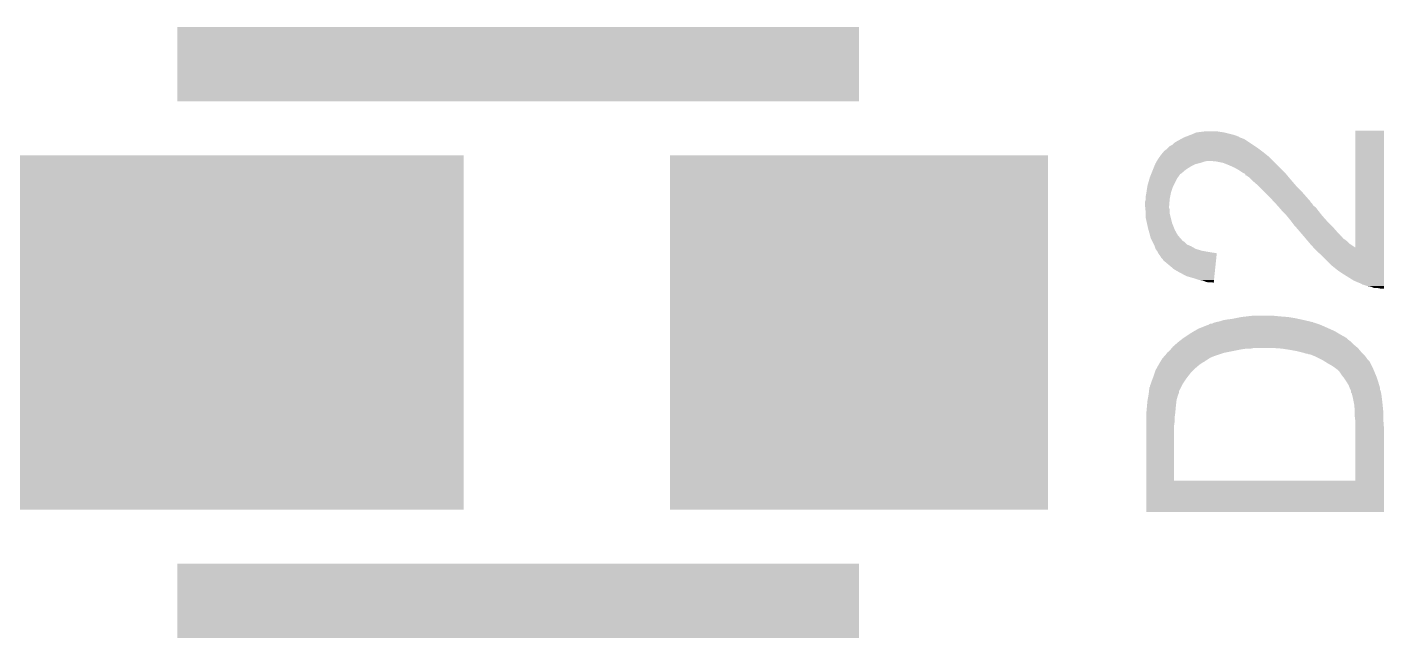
# Model space of a CAD drawing. Extents: x -1.3 to 24.2, y -3.9 to 32.8.
# Drawn here: x 14.5 to 20.07, y 5.25 to 7.75 of the extents above; entities that cross this region are included whole.
import ezdxf

# ---------------------------------------------------------------- set-up
doc = ezdxf.new("R2010")
doc.units = 0
doc.layers.get('0').update_dxf_attribs({"linetype": 'CONTINUOUS'})
doc.layers.add('USB_SPI_CLICK_V101_GTO', color=11, linetype='CONTINUOUS')
doc.layers.add('USB_SPI_CLICK_V101_GTS', color=8, linetype='CONTINUOUS')

# ---------------------------------------------------------------- blocks, each defined once
blk = doc.blocks.new('RECTANGLE_83')
blk.add_solid([(0.77597, 0.72644), (0.77597, -0.72644), (-0.77597, 0.72644), (-0.77597, -0.72644)])
blk = doc.blocks.new('RECTANGLE_84')
blk.add_solid([(1.17602, 0.72644), (1.17602, -0.72644), (-1.17602, 0.72644), (-1.17602, -0.72644)])

msp = doc.modelspace()

# ---------------------------------------------------------------- linework, layer by layer
at = {"layer": 'USB_SPI_CLICK_V101_GTO', "const_width": 0.3048}
for points in [[(15.113, 7.60222), (17.91208, 7.60222)], [(15.113, 5.40258), (17.91208, 5.40258)]]:
    msp.add_lwpolyline(points, dxfattribs=at)
at = {"layer": 'USB_SPI_CLICK_V101_GTO'}
for points in [[(19.231606, 7.294878), (19.240922, 7.29996), (19.494502, 7.294878), (19.4818, 7.29996)], [(19.240922, 7.29996), (19.24558, 7.3025), (19.4818, 7.29996), (19.474184, 7.3025)], [(19.24558, 7.3025), (19.252172, 7.305036), (19.474184, 7.3025), (19.47164, 7.305036)], [(19.252172, 7.305036), (19.27199, 7.312658), (19.47164, 7.305036), (19.451322, 7.312658)], [(19.27199, 7.312658), (19.2786, 7.3152), (19.451322, 7.312658), (19.441156, 7.3152)], [(19.2786, 7.3152), (19.296384, 7.32282), (19.441156, 7.3152), (19.41068, 7.32282)], [(19.296384, 7.32282), (19.316702, 7.32536), (19.41068, 7.32282), (19.3929, 7.32536)], [(19.316702, 7.32536), (19.337022, 7.3279), (19.3929, 7.32536), (19.377662, 7.3279)], [(19.94916, 6.850422), (19.94918, 7.330418), (20.065982, 6.850422), (20.066, 7.330418)], [(19.94918, 7.330418), (19.949182, 7.33044), (20.066, 7.330418), (19.949182, 7.33044)], [(19.1516, 7.23138), (19.16219, 7.24408), (19.584036, 7.23138), (19.56816, 7.24408)], [(19.16219, 7.24408), (19.164308, 7.24662), (19.56816, 7.24408), (19.564774, 7.24662)], [(19.164308, 7.24662), (19.16684, 7.246642), (19.564774, 7.24662), (19.564744, 7.246642)], [(19.16684, 7.246642), (19.166848, 7.249164), (19.564744, 7.246642), (19.561382, 7.249164)], [(19.166848, 7.249164), (19.174462, 7.254242), (19.561382, 7.249164), (19.554612, 7.254242)], [(19.174462, 7.254242), (19.17954, 7.25932), (19.554612, 7.254242), (19.54784, 7.25932)], [(19.17954, 7.25932), (19.187164, 7.266942), (19.54784, 7.25932), (19.536408, 7.266942)], [(19.187164, 7.266942), (19.19732, 7.272022), (19.536408, 7.266942), (19.528788, 7.272022)], [(19.19732, 7.272022), (19.204942, 7.279642), (19.528788, 7.272022), (19.517358, 7.279642)], [(19.204942, 7.279642), (19.21764, 7.28726), (19.517358, 7.279642), (19.50593, 7.28726)], [(19.21764, 7.28726), (19.231606, 7.294878), (19.50593, 7.28726), (19.494502, 7.294878)], [(19.123296, 7.18312), (19.12765, 7.19328), (19.273522, 7.18312), (19.293838, 7.19328)], [(19.12765, 7.19328), (19.12874, 7.195822), (19.293838, 7.19328), (19.304002, 7.195822)], [(19.12874, 7.195822), (19.13019, 7.198362), (19.304002, 7.195822), (19.31416, 7.198362)], [(19.13019, 7.198362), (19.133092, 7.203438), (19.31416, 7.198362), (19.3294, 7.203438)], [(19.133092, 7.203438), (19.134544, 7.20598), (19.3294, 7.203438), (19.342098, 7.20598)], [(19.134544, 7.20598), (19.1389, 7.213602), (19.61134, 7.20598), (19.603718, 7.213602)], [(19.1389, 7.213602), (19.146156, 7.22376), (19.603718, 7.213602), (19.59356, 7.22376)], [(19.146156, 7.22376), (19.1516, 7.23138), (19.59356, 7.22376), (19.584036, 7.23138)], [(19.380202, 7.20344), (19.354802, 7.20598), (19.61388, 7.20344), (19.61134, 7.20598)], [(19.405598, 7.19836), (19.380202, 7.20344), (19.61896, 7.19836), (19.61388, 7.20344)], [(19.431, 7.1882), (19.405598, 7.19836), (19.62912, 7.1882), (19.61896, 7.19836)], [(19.453858, 7.17804), (19.431, 7.1882), (19.63928, 7.17804), (19.62912, 7.1882)], [(19.09572, 7.104382), (19.104426, 7.134858), (19.202402, 7.104382), (19.21764, 7.134858)], [(19.104426, 7.134858), (19.10588, 7.139942), (19.21764, 7.134858), (19.221452, 7.139942)], [(19.10588, 7.139942), (19.10791, 7.14502), (19.221452, 7.139942), (19.22526, 7.14502)], [(19.10791, 7.14502), (19.110956, 7.152636), (19.22526, 7.14502), (19.23034, 7.152636)], [(19.110956, 7.152636), (19.111974, 7.155178), (19.23034, 7.152636), (19.235416, 7.155178)], [(19.111974, 7.155178), (19.11807, 7.17042), (19.235416, 7.155178), (19.253198, 7.17042)], [(19.11807, 7.17042), (19.12112, 7.17804), (19.253198, 7.17042), (19.265392, 7.17804)], [(19.12112, 7.17804), (19.123296, 7.18312), (19.265392, 7.17804), (19.273522, 7.18312)], [(19.471642, 7.167878), (19.453858, 7.17804), (19.649442, 7.167878), (19.63928, 7.17804)], [(19.486878, 7.157722), (19.471642, 7.167878), (19.659598, 7.157722), (19.649442, 7.167878)], [(19.49196, 7.15518), (19.486878, 7.157722), (19.66214, 7.15518), (19.659598, 7.157722)], [(19.497026, 7.152646), (19.49196, 7.15518), (19.664252, 7.152646), (19.66214, 7.15518)], [(19.49704, 7.147582), (19.497026, 7.152646), (19.668472, 7.147582), (19.664252, 7.152646)], [(19.499576, 7.14756), (19.49704, 7.147582), (19.66849, 7.14756), (19.668472, 7.147582)], [(19.51101, 7.13994), (19.499576, 7.14756), (19.67484, 7.13994), (19.66849, 7.14756)], [(19.51482, 7.1374), (19.51101, 7.13994), (19.677018, 7.1374), (19.67484, 7.13994)], [(19.53006, 7.122158), (19.51482, 7.1374), (19.690082, 7.122158), (19.677018, 7.1374)], [(19.09064, 7.07136), (19.091364, 7.076438), (19.191224, 7.07136), (19.19224, 7.076438)], [(19.091364, 7.076438), (19.09318, 7.08914), (19.19224, 7.076438), (19.196474, 7.08914)], [(19.09318, 7.08914), (19.094872, 7.099298), (19.196474, 7.08914), (19.19986, 7.099298)], [(19.094872, 7.099298), (19.09572, 7.104382), (19.19986, 7.099298), (19.202402, 7.104382)], [(19.54784, 7.10692), (19.53006, 7.122158), (19.703142, 7.10692), (19.690082, 7.122158)], [(19.55038, 7.10438), (19.54784, 7.10692), (19.705318, 7.10438), (19.703142, 7.10692)], [(19.5707, 7.08406), (19.55038, 7.10438), (19.72564, 7.08406), (19.705318, 7.10438)], [(19.59102, 7.06374), (19.5707, 7.08406), (19.74342, 7.06374), (19.72564, 7.08406)], [(19.08556, 7.023098), (19.085562, 7.038342), (19.18483, 7.023098), (19.1861, 7.038342)], [(19.085814, 7.020562), (19.08556, 7.023098), (19.18462, 7.020562), (19.18483, 7.023098)], [(19.085562, 7.038342), (19.0881, 7.045964), (19.1861, 7.038342), (19.186736, 7.045964)], [(19.086578, 7.012938), (19.085814, 7.020562), (19.184622, 7.012938), (19.18462, 7.020562)], [(19.0881, 7.058662), (19.09064, 7.07136), (19.188684, 7.058662), (19.191224, 7.07136)], [(19.0881, 7.05104), (19.0881, 7.058662), (19.18716, 7.05104), (19.188684, 7.058662)], [(19.0881, 7.045964), (19.0881, 7.05104), (19.186736, 7.045964), (19.18716, 7.05104)], [(19.59864, 7.05612), (19.59102, 7.06374), (19.750192, 7.05612), (19.74342, 7.06374)], [(19.612798, 7.040874), (19.59864, 7.05612), (19.76374, 7.040874), (19.750192, 7.05612)], [(19.615156, 7.038334), (19.612798, 7.040874), (19.763746, 7.038334), (19.76374, 7.040874)], [(19.622226, 7.03072), (19.615156, 7.038334), (19.77136, 7.03072), (19.763746, 7.038334)], [(19.629304, 7.023098), (19.622226, 7.03072), (19.776442, 7.023098), (19.77136, 7.03072)], [(19.63166, 7.02056), (19.629304, 7.023098), (19.779826, 7.02056), (19.776442, 7.023098)], [(19.636016, 7.015478), (19.63166, 7.02056), (19.786602, 7.015478), (19.779826, 7.02056)], [(19.08734, 7.005316), (19.086578, 7.012938), (19.18716, 7.005316), (19.184622, 7.012938)], [(19.0881, 6.9977), (19.08734, 7.005316), (19.18716, 6.9977), (19.18716, 7.005316)], [(19.0881, 6.990078), (19.0881, 6.9977), (19.18716, 6.990078), (19.18716, 6.9977)], [(19.0881, 6.974842), (19.0881, 6.990078), (19.19097, 6.974842), (19.18716, 6.990078)], [(19.093746, 6.949438), (19.0881, 6.974842), (19.197322, 6.949438), (19.19097, 6.974842)], [(19.644724, 7.00532), (19.636016, 7.015478), (19.79422, 7.00532), (19.786602, 7.015478)], [(19.6469, 7.00278), (19.644724, 7.00532), (19.796196, 7.00278), (19.79422, 7.00532)], [(19.662142, 6.987538), (19.6469, 7.00278), (19.808052, 6.987538), (19.796196, 7.00278)], [(19.666374, 6.98246), (19.662142, 6.987538), (19.812, 6.98246), (19.808052, 6.987538)], [(19.67484, 6.9723), (19.666374, 6.98246), (19.821032, 6.9723), (19.812, 6.98246)], [(19.685, 6.9596), (19.67484, 6.9723), (19.83232, 6.9596), (19.821032, 6.9723)], [(19.09826, 6.929118), (19.093746, 6.949438), (19.20545, 6.929118), (19.197322, 6.949438)], [(19.099712, 6.924038), (19.09826, 6.929118), (19.20748, 6.924038), (19.20545, 6.929118)], [(19.10334, 6.91134), (19.099712, 6.924038), (19.214536, 6.91134), (19.20748, 6.924038)], [(19.10588, 6.90118), (19.10334, 6.91134), (19.22018, 6.90118), (19.214536, 6.91134)], [(19.70024, 6.939282), (19.685, 6.9596), (19.852638, 6.939282), (19.83232, 6.9596)], [(19.702782, 6.93674), (19.70024, 6.939282), (19.85518, 6.93674), (19.852638, 6.939282)], [(19.705322, 6.9342), (19.702782, 6.93674), (19.857404, 6.9342), (19.85518, 6.93674)], [(19.720562, 6.91642), (19.705322, 6.9342), (19.872958, 6.91642), (19.857404, 6.9342)], [(19.73363, 6.901174), (19.720562, 6.91642), (19.8882, 6.901174), (19.872958, 6.91642)], [(19.108418, 6.891022), (19.10588, 6.90118), (19.229068, 6.891022), (19.22018, 6.90118)], [(19.1135, 6.88086), (19.108418, 6.891022), (19.237958, 6.88086), (19.229068, 6.891022)], [(19.11477, 6.87832), (19.1135, 6.88086), (19.2405, 6.87832), (19.237958, 6.88086)], [(19.117312, 6.873238), (19.11477, 6.87832), (19.248122, 6.873238), (19.2405, 6.87832)], [(19.122392, 6.863078), (19.117312, 6.873238), (19.258284, 6.863078), (19.248122, 6.873238)], [(19.12366, 6.86054), (19.122392, 6.863078), (19.264208, 6.86054), (19.258284, 6.863078)], [(19.125354, 6.85546), (19.12366, 6.86054), (19.276062, 6.85546), (19.264208, 6.86054)], [(19.12874, 6.845302), (19.125354, 6.85546), (19.293836, 6.845302), (19.276062, 6.85546)], [(19.7358, 6.89864), (19.73363, 6.901174), (19.888214, 6.89864), (19.8882, 6.901174)], [(19.735806, 6.898634), (19.7358, 6.89864), (19.888214, 6.898634), (19.888214, 6.89864)], [(19.737954, 6.896096), (19.735806, 6.898634), (19.89328, 6.896096), (19.888214, 6.898634)], [(19.7444, 6.888478), (19.737954, 6.896096), (19.898362, 6.888478), (19.89328, 6.896096)], [(19.748696, 6.8834), (19.7444, 6.888478), (19.90598, 6.8834), (19.898362, 6.888478)], [(19.755146, 6.875778), (19.748696, 6.8834), (19.91614, 6.875778), (19.90598, 6.8834)], [(19.76374, 6.86562), (19.755146, 6.875778), (19.9263, 6.86562), (19.91614, 6.875778)], [(19.777558, 6.850422), (19.76374, 6.86562), (19.94916, 6.850422), (19.9263, 6.86562)], [(19.78914, 6.83768), (19.777558, 6.850422), (20.065982, 6.83768), (20.065982, 6.850422)], [(19.128744, 6.845298), (19.12874, 6.845302), (19.293842, 6.845298), (19.293836, 6.845302)], [(19.134454, 6.83768), (19.128744, 6.845298), (19.31924, 6.83768), (19.293842, 6.845298)], [(19.136358, 6.83514), (19.134454, 6.83768), (19.33321, 6.83514), (19.31924, 6.83768)], [(19.13763, 6.8326), (19.136358, 6.83514), (19.34718, 6.8326), (19.33321, 6.83514)], [(19.140182, 6.8275), (19.13763, 6.8326), (19.380198, 6.8275), (19.34718, 6.8326)], [(19.14144, 6.824982), (19.140182, 6.8275), (19.379934, 6.824982), (19.380198, 6.8275)], [(19.149058, 6.81482), (19.14144, 6.824982), (19.378874, 6.81482), (19.379934, 6.824982)], [(19.151598, 6.809744), (19.149058, 6.81482), (19.378344, 6.809744), (19.378874, 6.81482)], [(19.159214, 6.802126), (19.151598, 6.809744), (19.377548, 6.802126), (19.378344, 6.809744)], [(19.15922, 6.799588), (19.159214, 6.802126), (19.377284, 6.799588), (19.377548, 6.802126)], [(19.204942, 6.76148), (19.15922, 6.799588), (19.373304, 6.76148), (19.377284, 6.799588)], [(19.812, 6.81736), (19.78914, 6.83768), (20.065982, 6.81736), (20.065982, 6.83768)], [(19.85264, 6.77672), (19.812, 6.81736), (20.06598, 6.77672), (20.065982, 6.81736)], [(19.22272, 6.75132), (19.204942, 6.76148), (19.372244, 6.75132), (19.373304, 6.76148)], [(19.255738, 6.73354), (19.22272, 6.75132), (19.370388, 6.73354), (19.372244, 6.75132)], [(19.87804, 6.7564), (19.85264, 6.77672), (20.06598, 6.7564), (20.06598, 6.77672)], [(19.9009, 6.74116), (19.87804, 6.7564), (20.065978, 6.74116), (20.06598, 6.7564)], [(19.94154, 6.715762), (19.9009, 6.74116), (20.065978, 6.715762), (20.065978, 6.74116)], [(19.2913, 6.72338), (19.255738, 6.73354), (19.369328, 6.72338), (19.370388, 6.73354)], [(19.306538, 6.718302), (19.2913, 6.72338), (19.368798, 6.718302), (19.369328, 6.72338)], [(19.321778, 6.71576), (19.306538, 6.718302), (19.368532, 6.71576), (19.368798, 6.718302)], [(19.334478, 6.710682), (19.321778, 6.71576), (19.368002, 6.710682), (19.368532, 6.71576)], [(19.344638, 6.70814), (19.334478, 6.710682), (19.367736, 6.70814), (19.368002, 6.710682)], [(19.367474, 6.705614), (19.362416, 6.70814), (19.367474, 6.705614), (19.367736, 6.70814)], [(19.95932, 6.70814), (19.94154, 6.715762), (20.065978, 6.70814), (20.065978, 6.715762)], [(19.97202, 6.70306), (19.95932, 6.70814), (20.065978, 6.70306), (20.065978, 6.70814)], [(19.979634, 6.697984), (19.97202, 6.70306), (20.065978, 6.697984), (20.065978, 6.70306)], [(19.982176, 6.69798), (19.979634, 6.697984), (20.065978, 6.69798), (20.065978, 6.697984)], [(19.997418, 6.692902), (19.982176, 6.69798), (20.065978, 6.692902), (20.065978, 6.69798)], [(20.012658, 6.69036), (19.997418, 6.692902), (20.065978, 6.69036), (20.065978, 6.692902)], [(20.025356, 6.685282), (20.012658, 6.69036), (20.065978, 6.685282), (20.065978, 6.69036)], [(20.038058, 6.68528), (20.025356, 6.685282), (20.065978, 6.68528), (20.065978, 6.685282)], [(20.050758, 6.68274), (20.038058, 6.68528), (20.065978, 6.68274), (20.065978, 6.68528)], [(19.28658, 6.50748), (19.303998, 6.51764), (19.86534, 6.50748), (19.84248, 6.51764)], [(19.303998, 6.51764), (19.329402, 6.5278), (19.84248, 6.51764), (19.81962, 6.5278)], [(19.329402, 6.5278), (19.342104, 6.53288), (19.81962, 6.5278), (19.807766, 6.53288)], [(19.342104, 6.53288), (19.344646, 6.532884), (19.807766, 6.53288), (19.807756, 6.532884)], [(19.344646, 6.532884), (19.34845, 6.53542), (19.807756, 6.532884), (19.801838, 6.53542)], [(19.34845, 6.53542), (19.352264, 6.53796), (19.801838, 6.53542), (19.794218, 6.53796)], [(19.352264, 6.53796), (19.359884, 6.537962), (19.794218, 6.53796), (19.794212, 6.537962)], [(19.359884, 6.537962), (19.370034, 6.543038), (19.794212, 6.537962), (19.778982, 6.543038)], [(19.370034, 6.543038), (19.370038, 6.54304), (19.778982, 6.543038), (19.776446, 6.54304)], [(19.370038, 6.54304), (19.370042, 6.543042), (19.776446, 6.54304), (19.776444, 6.543042)], [(19.370042, 6.543042), (19.380174, 6.545574), (19.776444, 6.543042), (19.773906, 6.545574)], [(19.380174, 6.545574), (19.3802, 6.54558), (19.773906, 6.545574), (19.771362, 6.54558)], [(19.3802, 6.54558), (19.3929, 6.548122), (19.771362, 6.54558), (19.760346, 6.548122)], [(19.3929, 6.548122), (19.40814, 6.5532), (19.760346, 6.548122), (19.73834, 6.5532)], [(19.40814, 6.5532), (19.42338, 6.55574), (19.73834, 6.5532), (19.726488, 6.55574)], [(19.42338, 6.55574), (19.443698, 6.55828), (19.726488, 6.55574), (19.714634, 6.55828)], [(19.443698, 6.55828), (19.456398, 6.56082), (19.714634, 6.55828), (19.70278, 6.56082)], [(19.456398, 6.56082), (19.4818, 6.5659), (19.70278, 6.56082), (19.6723, 6.5659)], [(19.4818, 6.5659), (19.50339, 6.56844), (19.6723, 6.5659), (19.63928, 6.56844)], [(19.50339, 6.56844), (19.524982, 6.57098), (19.63928, 6.56844), (19.61388, 6.57098)], [(19.208566, 6.4516), (19.220178, 6.46176), (19.94408, 6.4516), (19.93392, 6.46176)], [(19.220178, 6.46176), (19.22344, 6.464298), (19.93392, 6.46176), (19.93138, 6.464298)], [(19.22344, 6.464298), (19.233242, 6.47192), (19.93138, 6.464298), (19.921222, 6.47192)], [(19.233242, 6.47192), (19.243036, 6.479538), (19.921222, 6.47192), (19.9136, 6.479538)], [(19.243036, 6.479538), (19.24304, 6.47954), (19.9136, 6.479538), (19.913598, 6.47954)], [(19.24304, 6.47954), (19.262088, 6.49224), (19.913598, 6.47954), (19.89074, 6.49224)], [(19.262088, 6.49224), (19.273518, 6.49986), (19.89074, 6.49224), (19.87804, 6.49986)], [(19.273518, 6.49986), (19.28658, 6.50748), (19.87804, 6.49986), (19.86534, 6.50748)], [(19.1589, 6.39826), (19.165568, 6.40588), (19.35226, 6.39826), (19.37004, 6.40588)], [(19.165568, 6.40588), (19.174458, 6.41604), (19.37004, 6.40588), (19.40052, 6.41604)], [(19.174458, 6.41604), (19.176994, 6.41858), (19.40052, 6.41604), (19.408142, 6.41858)], [(19.176994, 6.41858), (19.177, 6.418586), (19.408142, 6.41858), (19.40817, 6.418586)], [(19.177, 6.418586), (19.177014, 6.421126), (19.40817, 6.418586), (19.42087, 6.421126)], [(19.177014, 6.421126), (19.18208, 6.423662), (19.42087, 6.421126), (19.43355, 6.423662)], [(19.18208, 6.423662), (19.18716, 6.42874), (19.43355, 6.423662), (19.45894, 6.42874)], [(19.18716, 6.42874), (19.191392, 6.43382), (19.45894, 6.42874), (19.48434, 6.43382)], [(19.191392, 6.43382), (19.193508, 6.43636), (19.48434, 6.43382), (19.502122, 6.43636)], [(19.193508, 6.43636), (19.195624, 6.4389), (19.519902, 6.43636), (19.532602, 6.4389)], [(19.195624, 6.4389), (19.19986, 6.443982), (19.95932, 6.4389), (19.953222, 6.443982)], [(19.19986, 6.443982), (19.208566, 6.4516), (19.953222, 6.443982), (19.94408, 6.4516)], [(19.611368, 6.438898), (19.61134, 6.4389), (19.959322, 6.438898), (19.95932, 6.4389)], [(19.6469, 6.43636), (19.611368, 6.438898), (19.961438, 6.43636), (19.959322, 6.438898)], [(19.67992, 6.43128), (19.6469, 6.43636), (19.96567, 6.43128), (19.961438, 6.43636)], [(19.70786, 6.4262), (19.67992, 6.43128), (19.969904, 6.4262), (19.96567, 6.43128)], [(19.718012, 6.423662), (19.70786, 6.4262), (19.972018, 6.423662), (19.969904, 6.4262)], [(19.738338, 6.41858), (19.718012, 6.423662), (19.9771, 6.41858), (19.972018, 6.423662)], [(19.745964, 6.41604), (19.738338, 6.41858), (19.97964, 6.41604), (19.9771, 6.41858)], [(19.751044, 6.416038), (19.745964, 6.41604), (19.979642, 6.416038), (19.97964, 6.41604)], [(19.756124, 6.4135), (19.751044, 6.416038), (19.98218, 6.4135), (19.979642, 6.416038)], [(19.761204, 6.413498), (19.756124, 6.4135), (19.982182, 6.413498), (19.98218, 6.4135)], [(19.7739, 6.40842), (19.761204, 6.413498), (19.98726, 6.40842), (19.982182, 6.413498)], [(19.7866, 6.40334), (19.7739, 6.40842), (19.99089, 6.40334), (19.98726, 6.40842)], [(19.12874, 6.347462), (19.132972, 6.35508), (19.283682, 6.347462), (19.2913, 6.35508)], [(19.132972, 6.35508), (19.14144, 6.37032), (19.2913, 6.35508), (19.30908, 6.37032)], [(19.14144, 6.37032), (19.147534, 6.38048), (19.30908, 6.37032), (19.324322, 6.38048)], [(19.147534, 6.38048), (19.14906, 6.383022), (19.324322, 6.38048), (19.3294, 6.383022)], [(19.14906, 6.383022), (19.150584, 6.385562), (19.3294, 6.383022), (19.331944, 6.385562)], [(19.150584, 6.385562), (19.152108, 6.388102), (19.331944, 6.385562), (19.337022, 6.388102)], [(19.152108, 6.388102), (19.15668, 6.395722), (19.337022, 6.388102), (19.348452, 6.395722)], [(19.15668, 6.395722), (19.1589, 6.39826), (19.348452, 6.395722), (19.35226, 6.39826)], [(19.811998, 6.39064), (19.7866, 6.40334), (19.999962, 6.39064), (19.99089, 6.40334)], [(19.812002, 6.390638), (19.811998, 6.39064), (19.999962, 6.390638), (19.999962, 6.39064)], [(19.824198, 6.383016), (19.812002, 6.390638), (20.007582, 6.383016), (19.999962, 6.390638)], [(19.83232, 6.37794), (19.824198, 6.383016), (20.01012, 6.37794), (20.007582, 6.383016)], [(19.8501, 6.36778), (19.83232, 6.37794), (20.0152, 6.36778), (20.01012, 6.37794)], [(19.86534, 6.35762), (19.8501, 6.36778), (20.02028, 6.35762), (20.0152, 6.36778)], [(19.8755, 6.349998), (19.86534, 6.35762), (20.023548, 6.349998), (20.02028, 6.35762)], [(19.88312, 6.34238), (19.8755, 6.349998), (20.026812, 6.34238), (20.023548, 6.349998)], [(19.109266, 6.291582), (19.1135, 6.30428), (19.240502, 6.291582), (19.248966, 6.30428)], [(19.1135, 6.30428), (19.11731, 6.31444), (19.248966, 6.30428), (19.25574, 6.31444)], [(19.11731, 6.31444), (19.12112, 6.3246), (19.25574, 6.31444), (19.263642, 6.3246)], [(19.12112, 6.3246), (19.125352, 6.3373), (19.263642, 6.3246), (19.273522, 6.3373)], [(19.125352, 6.3373), (19.12874, 6.347462), (19.273522, 6.3373), (19.283682, 6.347462)], [(19.89328, 6.32714), (19.88312, 6.34238), (20.033344, 6.32714), (20.026812, 6.34238)], [(19.897344, 6.32206), (19.89328, 6.32714), (20.03552, 6.32206), (20.033344, 6.32714)], [(19.90344, 6.31444), (19.897344, 6.32206), (20.03806, 6.31444), (20.03552, 6.32206)], [(19.9136, 6.299202), (19.90344, 6.31444), (20.04314, 6.299202), (20.03806, 6.31444)], [(19.913602, 6.2992), (19.9136, 6.299202), (20.04314, 6.2992), (20.04314, 6.299202)], [(19.92122, 6.286502), (19.913602, 6.2992), (20.04695, 6.286502), (20.04314, 6.2992)], [(19.096182, 6.225542), (19.099414, 6.243322), (19.2151, 6.225542), (19.22018, 6.243322)], [(19.099414, 6.243322), (19.1008, 6.250938), (19.22018, 6.243322), (19.223224, 6.250938)], [(19.1008, 6.250938), (19.101364, 6.256024), (19.223224, 6.250938), (19.22526, 6.256024)], [(19.101364, 6.256024), (19.10221, 6.263646), (19.22526, 6.256024), (19.225266, 6.263646)], [(19.10221, 6.263646), (19.102492, 6.266184), (19.225266, 6.263646), (19.227802, 6.266184)], [(19.102492, 6.266184), (19.10334, 6.273802), (19.227802, 6.266184), (19.23161, 6.273802)], [(19.10334, 6.273802), (19.103346, 6.276346), (19.23161, 6.273802), (19.232882, 6.276346)], [(19.103346, 6.276346), (19.10588, 6.278886), (19.232882, 6.276346), (19.234152, 6.278886)], [(19.10588, 6.278886), (19.105882, 6.283964), (19.234152, 6.278886), (19.236692, 6.283964)], [(19.105882, 6.283964), (19.10842, 6.289042), (19.236692, 6.283964), (19.23923, 6.289042)], [(19.10842, 6.289042), (19.109266, 6.291582), (19.23923, 6.289042), (19.240502, 6.291582)], [(19.9263, 6.2738), (19.92122, 6.286502), (20.05076, 6.2738), (20.04695, 6.286502)], [(19.926302, 6.273798), (19.9263, 6.2738), (20.05076, 6.273798), (20.05076, 6.2738)], [(19.930112, 6.266176), (19.926302, 6.273798), (20.050762, 6.266176), (20.05076, 6.273798)], [(19.93138, 6.263636), (19.930112, 6.266176), (20.052032, 6.263636), (20.050762, 6.266176)], [(19.931382, 6.261098), (19.93138, 6.263636), (20.0533, 6.261098), (20.052032, 6.263636)], [(19.931386, 6.256014), (19.931382, 6.261098), (20.054318, 6.256014), (20.0533, 6.261098)], [(19.933922, 6.253474), (19.931386, 6.256014), (20.054826, 6.253474), (20.054318, 6.256014)], [(19.935192, 6.2484), (19.933922, 6.253474), (20.05584, 6.2484), (20.054826, 6.253474)], [(19.939, 6.23316), (19.935192, 6.2484), (20.057746, 6.23316), (20.05584, 6.2484)], [(19.091332, 6.17474), (19.093872, 6.20268), (19.21002, 6.17474), (19.21256, 6.20268)], [(19.093872, 6.20268), (19.09572, 6.223), (19.21256, 6.20268), (19.214816, 6.223)], [(19.09572, 6.223), (19.096182, 6.225542), (19.214816, 6.223), (19.2151, 6.225542)], [(19.940018, 6.22808), (19.939, 6.23316), (20.05838, 6.22808), (20.057746, 6.23316)], [(19.94408, 6.207762), (19.940018, 6.22808), (20.060638, 6.207762), (20.05838, 6.22808)], [(19.944336, 6.20522), (19.94408, 6.207762), (20.06092, 6.20522), (20.060638, 6.207762)], [(19.94662, 6.182362), (19.944336, 6.20522), (20.063206, 6.182362), (20.06092, 6.20522)], [(19.94662, 6.179822), (19.94662, 6.182362), (20.06346, 6.179822), (20.063206, 6.182362)], [(19.09064, 6.16712), (19.091332, 6.17474), (19.20893, 6.16712), (19.21002, 6.17474)], [(19.090642, 6.15696), (19.09064, 6.16712), (19.20748, 6.15696), (19.20893, 6.16712)], [(19.090642, 6.139182), (19.090642, 6.15696), (19.20748, 6.139182), (19.20748, 6.15696)], [(19.090644, 6.121398), (19.090642, 6.139182), (19.20494, 6.121398), (19.20748, 6.139182)], [(19.94662, 6.15696), (19.94662, 6.179822), (20.06346, 6.15696), (20.06346, 6.179822)], [(19.947574, 6.14934), (19.94662, 6.15696), (20.06346, 6.14934), (20.06346, 6.15696)], [(19.94916, 6.136638), (19.947574, 6.14934), (20.064438, 6.136638), (20.06346, 6.14934)], [(19.949158, 6.116322), (19.94916, 6.136638), (20.066, 6.116322), (20.064438, 6.136638)], [(19.090654, 5.895362), (19.090644, 6.121398), (19.20494, 5.895362), (19.20494, 6.121398)], [(19.949138, 5.89534), (19.949158, 6.116322), (20.065986, 5.89534), (20.066, 6.116322)], [(19.090654, 5.89534), (19.090654, 5.895362), (19.949138, 5.89534), (19.20494, 5.895362)], [(19.09066, 5.765802), (19.090654, 5.89534), (20.065978, 5.765802), (20.065986, 5.89534)], [(20.065978, 5.7658), (19.09066, 5.765802), (20.065978, 5.7658), (20.065978, 5.765802)]]:
    msp.add_solid(points, dxfattribs=at)

# ---------------------------------------------------------------- block references
at = {"layer": 'USB_SPI_CLICK_V101_GTS'}
for name, p in [('RECTANGLE_84', (15.113, 6.5024)), ('RECTANGLE_83', (17.91208, 6.5024))]:
    msp.add_blockref(name, p, dxfattribs=at)

doc.saveas('drawing.dxf')
